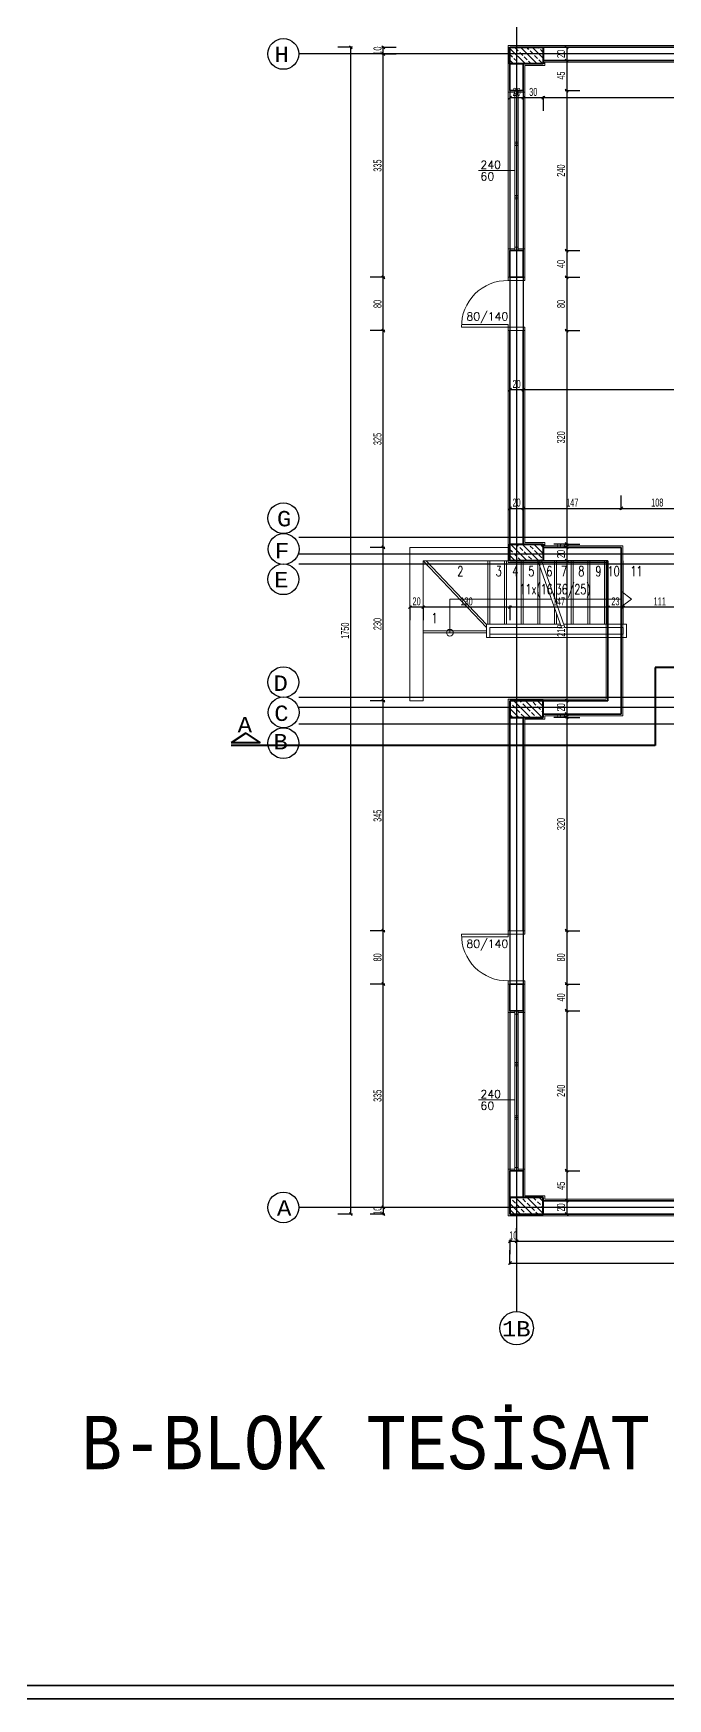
# Model space of a CAD drawing. Header units: inches. Extents: x -7543 to -822, y 102837 to 190349.
# Drawn here: x -830.6886 to -830.4982, y 102836.6651 to 102837.1646 of the extents above; entities that cross this region are included whole.
import ezdxf

# ---------------------------------------------------------------- set-up
doc = ezdxf.new("R2010")
doc.units = ezdxf.units.IN
doc.header["$MEASUREMENT"] = 0
for name, pattern in [('ACAD_ISO07W100', [3, 0, -3]), ('DASHDOTX2', [2, 1, -0.5, 0, -0.5]), ('DASHED', [19.049999999999997, 12.7, -6.35])]:
    doc.linetypes.add(name, pattern=pattern)
doc.layers.get('Defpoints').update_dxf_attribs({"lineweight": 25})
for name, color, linetype, lineweight in [('AKS', 1, 'Continuous', 25), ('ICOL', 55, 'Continuous', 25), ('KESİT', 7, 'Continuous', 40), ('KOLON', 2, 'Continuous', 40), ('SIVA', 150, 'Continuous', 15), ('TARAMA', 8, 'Continuous', 25), ('YAZI', 7, 'Continuous', 25)]:
    doc.layers.add(name, color=color, linetype=linetype, lineweight=lineweight)
for name, color, linetype, lineweight, true_color in [('DUVAR', 7, 'Continuous', 35, 0xfc4642), ('KAPI', 7, 'Continuous', 18, 0xffb360), ('MERDİVEN', 7, 'Continuous', 20, 0x16c244), ('PENCERE', 7, 'Continuous', 18, 0xffb360)]:
    doc.layers.add(name, color=color, linetype=linetype, lineweight=lineweight, true_color=true_color)
doc.styles.add('ISIM', font='monos.ttf', dxfattribs={"width": 1.1, "height": 200})
doc.styles.add('OLCU', font='tromand.shx', dxfattribs={"width": 0.6, "height": 12})
doc.styles.add('st1', font='romandtw.shx', dxfattribs={"width": 0.7, "height": 40})
doc.styles.add('TXTX', font='TXTX')

# ---------------------------------------------------------------- blocks, each defined once
blk = doc.blocks.new('D')
at = {"layer": 'ICOL'}
for p, q in [((2.828427124746668, 2.828427124748032), (-2.82842712474303, -2.828427124744394)), ((0, 3.000000000002046), (0, -25))]:
    blk.add_line(p, q, dxfattribs=at)
blk = doc.blocks.new('E')
at = {"layer": 'ICOL'}
for p, q in [((-2.828427124746668, -2.828427124748032), (2.82842712474303, 2.828427124744394)), ((0, -3.000000000002046), (0, 25))]:
    blk.add_line(p, q, dxfattribs=at)

msp = doc.modelspace()

# ---------------------------------------------------------------- linework, layer by layer
at = {"layer": 'AKS', "linetype": 'DASHDOTX2', "ltscale": 10}
for p, q in [((-830.5435619942433, 102837.1999318123), (-830.5435619942433, 102836.7812398905)), ((-830.2855552488192, 102837.1584307916), (-830.6089222145272, 102837.1584307916)), ((-830.2855552488192, 102837.0134307916), (-830.6089222145272, 102837.0134307916)), ((-830.6099441699178, 102837.0069219134), (-830.609952430245, 102837.0069219134)), ((-830.2855552488192, 102837.0084307916), (-830.6089222145272, 102837.0084307916)), ((-830.2855552488192, 102837.0054307916), (-830.6089222145272, 102837.0054307916)), ((-830.2855552488192, 102836.9654307916), (-830.6089222145272, 102836.9654307916)), ((-830.2855552488192, 102836.9624307916), (-830.6089222145272, 102836.9624307916)), ((-830.2855552488192, 102836.9574307916), (-830.6089222145272, 102836.9574307916)), ((-830.2855552488192, 102836.8124307916), (-830.6089222145272, 102836.8124307916))]:
    msp.add_line(p, q, dxfattribs=at)
at = {"layer": 'AKS', "color": 0}
for centre, radius in [((-830.6135422145272, 102837.1584307916), 0.004620000000000001), ((-830.6135422145272, 102837.0191661472), 0.004620000000000001), ((-830.6134576297511, 102837.0099219134), 0.004620000000000001), ((-830.6135422145272, 102837.0008584121), 0.004620000000000001), ((-830.6135422145272, 102836.970003171), 0.004620000000000001), ((-830.6134576297511, 102836.9609396697), 0.004620000000000001), ((-830.6135422145272, 102836.9516954359), 0.004620000000000001), ((-830.6135422145272, 102836.8124307916), 0.004620000000000001), ((-830.5435619976647, 102836.7762198905), 0.005019999999999997)]:
    msp.add_circle(centre, radius, dxfattribs=at)
at = {"layer": 'Defpoints', "color": 6}
for p, q in [((-830.3330619942433, 102837.1604307916), (-830.5455619942433, 102837.1604307916)), ((-830.5455619942433, 102837.1604307916), (-830.5455619942431, 102837.0064307916)), ((-830.5455619942431, 102837.0064307916), (-830.5161619942432, 102837.0064307916)), ((-830.5161619942432, 102837.0064307916), (-830.5161619942432, 102836.9644307916)), ((-830.5161619942432, 102836.9644307916), (-830.5455619942433, 102836.9644307916)), ((-830.5455619942433, 102836.9644307916), (-830.5455619942433, 102836.8104307916)), ((-830.5455619942433, 102836.8104307916), (-830.3330619942433, 102836.8104307916))]:
    msp.add_line(p, q, dxfattribs=at)
at = {"layer": 'Defpoints', "color": 3}
for p, q in [((-830.5355619942433, 102837.1554307916), (-830.5415619942432, 102837.1554307916)), ((-830.5415619942432, 102837.1554307916), (-830.5415619942432, 102837.0114307916)), ((-830.4245619942433, 102837.1564307916), (-830.5355619942433, 102837.1564307916)), ((-830.5355619942433, 102837.1564307916), (-830.5355619942433, 102837.1554307916)), ((-830.5415619942432, 102837.0114307916), (-830.5355619942433, 102837.0114307916)), ((-830.5355619942433, 102837.0114307916), (-830.5355619942433, 102837.0104307916)), ((-830.5355619942433, 102837.0104307916), (-830.5121619942432, 102837.0104307916)), ((-830.5121619942432, 102837.0104307916), (-830.5121619942432, 102836.9604307916)), ((-830.5121619942432, 102836.9604307916), (-830.5355619942433, 102836.9604307916)), ((-830.5355619942433, 102836.9604307916), (-830.5355619942433, 102836.9594307916)), ((-830.5355619942433, 102836.9594307916), (-830.5415619942432, 102836.9594307916)), ((-830.5415619942432, 102836.9594307916), (-830.5415619942431, 102836.8154307916)), ((-830.5415619942431, 102836.8154307916), (-830.5355619942433, 102836.8154307916)), ((-830.5355619942433, 102836.8154307916), (-830.5355619942433, 102836.8144307916)), ((-830.5355619942433, 102836.8144307916), (-830.4245619942433, 102836.8144307916))]:
    msp.add_line(p, q, dxfattribs=at)
at = {"layer": 'DUVAR'}
for p, q in [((-830.5355619942433, 102837.1604307916), (-830.4245619942433, 102837.1604307916)), ((-830.5455619942433, 102837.1474307916), (-830.5455619942433, 102837.1554307916)), ((-830.5415619942432, 102837.1474307916), (-830.5415619942432, 102837.1554307916)), ((-830.5355619942433, 102837.1564307916), (-830.4245619942433, 102837.1564307916)), ((-830.5415619942432, 102837.1474307916), (-830.5455619942433, 102837.1474307916)), ((-830.5455619942433, 102837.0914307916), (-830.5455619942433, 102837.0994307916)), ((-830.5415619942432, 102837.0994307916), (-830.5455619942433, 102837.0994307916)), ((-830.5415619942432, 102837.0914307916), (-830.5415619942432, 102837.0994307916)), ((-830.5415619942432, 102837.0914307916), (-830.5455619942433, 102837.0914307916)), ((-830.5455619942433, 102837.0114307916), (-830.5455619942433, 102837.0754307916)), ((-830.5415619942432, 102837.0114307916), (-830.5415619942432, 102837.0754307916)), ((-830.5121619942432, 102837.0104307916), (-830.5355619942433, 102837.0104307916)), ((-830.5121619942432, 102837.0104307916), (-830.5121619942432, 102836.9604307916)), ((-830.5161619942432, 102837.0064307916), (-830.5355619942433, 102837.0064307916)), ((-830.5161619942432, 102837.0064307916), (-830.5161619942432, 102836.9644307916)), ((-830.5161619942432, 102836.9644307916), (-830.5355619942433, 102836.9644307916)), ((-830.5121619942432, 102836.9604307916), (-830.5355619942433, 102836.9604307916)), ((-830.5455619942433, 102836.8954307916), (-830.5455619942433, 102836.9594307916)), ((-830.5415619942432, 102836.8954307916), (-830.5415619942432, 102836.9594307916)), ((-830.5455619942433, 102836.8714307916), (-830.5455619942433, 102836.8794307916)), ((-830.5415619942432, 102836.8794307916), (-830.5455619942433, 102836.8794307916)), ((-830.5415619942432, 102836.8714307916), (-830.5415619942432, 102836.8794307916)), ((-830.5415619942432, 102836.8714307916), (-830.5455619942433, 102836.8714307916)), ((-830.5415619942432, 102836.8234307916), (-830.5455619942433, 102836.8234307916)), ((-830.5455619942433, 102836.8234307916), (-830.5455619942433, 102836.8154307916)), ((-830.5415619942432, 102836.8234307916), (-830.5415619942432, 102836.8154307916)), ((-830.4245619942433, 102836.8144307916), (-830.5355619942433, 102836.8144307916)), ((-830.4245619942433, 102836.8104307916), (-830.5355619942433, 102836.8104307916)), ((-837.6010654306261, 102836.6690845899), (-821.9935550628708, 102836.6690845899)), ((-837.605065430626, 102836.6650845899), (-821.9895550628707, 102836.6650845899))]:
    msp.add_line(p, q, dxfattribs=at)
at = {"layer": 'ICOL'}
for p, q in [((-830.5932958069496, 102836.8105867916), (-830.5932958069496, 102837.1602747916)), ((-830.5835560643038, 102837.1605867916), (-830.5835560643038, 102837.1607427916)), ((-830.5835560643038, 102837.1584307916), (-830.5835560643038, 102837.1604307916)), ((-830.5285124623271, 102837.1602747916), (-830.5285124623271, 102837.1565867916)), ((-830.5835560643038, 102837.1582747916), (-830.5835560643038, 102837.1581187916)), ((-830.5835560643038, 102837.0915867916), (-830.5835560643038, 102837.1582747916)), ((-830.5285124623271, 102837.1562747916), (-830.5285124623271, 102837.1475867916)), ((-830.5417179942433, 102837.1452874482), (-830.5454059942433, 102837.1452874482)), ((-830.5357179942433, 102837.1452874482), (-830.5414059942433, 102837.1452874482)), ((-830.4247179942433, 102837.1452874482), (-830.5354059942433, 102837.1452874482)), ((-830.5285124623271, 102837.1472747916), (-830.5285124623271, 102837.0995867916)), ((-830.5285124623271, 102837.0992747916), (-830.5285124623271, 102837.0915867916)), ((-830.5835560643038, 102837.0755867916), (-830.5835560643038, 102837.0912747916)), ((-830.5285124623271, 102837.0912747916), (-830.5285124623271, 102837.0755867916)), ((-830.5835560643038, 102837.0105867916), (-830.5835560643038, 102837.0752747916)), ((-830.5285124623271, 102837.0752747916), (-830.5285124623271, 102837.0115867916)), ((-830.5417179942433, 102837.0576894265), (-830.5454059942433, 102837.0576894265)), ((-830.3372179942432, 102837.0576894265), (-830.5414059942433, 102837.0576894265)), ((-830.5454059942433, 102837.0221144528), (-830.5417179942433, 102837.0221144528)), ((-830.5414059942433, 102837.0221144528), (-830.5123179942433, 102837.0221144528)), ((-830.5120059942433, 102837.0221144528), (-830.4907179942433, 102837.0221144528)), ((-830.5835560643038, 102836.9645867916), (-830.5835560643038, 102837.0102747916)), ((-830.5285124623271, 102837.0115867916), (-830.5285124623271, 102837.0117427916)), ((-830.5285124623271, 102837.0114307916), (-830.5285124623271, 102837.0104307916)), ((-830.5285124623271, 102837.0102747916), (-830.5285124623271, 102837.0065867916)), ((-830.5285124623271, 102837.0102747916), (-830.5285124623271, 102837.0101187916)), ((-830.5285124623271, 102837.0062747916), (-830.5285124623271, 102836.9645867916)), ((-830.5717179942433, 102836.992493137), (-830.5754059942433, 102836.992493137)), ((-830.5457179942433, 102836.992493137), (-830.5714059942433, 102836.992493137)), ((-830.5163179942433, 102836.992493137), (-830.5454059942433, 102836.992493137)), ((-830.5118179942433, 102836.992493137), (-830.5160059942433, 102836.992493137)), ((-830.4897179942432, 102836.992493137), (-830.5115059942433, 102836.992493137)), ((-830.5835560643038, 102836.8955867916), (-830.5835560643038, 102836.9642747916)), ((-830.5285124623271, 102836.9642747916), (-830.5285124623271, 102836.9605867916)), ((-830.5285124623271, 102836.9605867916), (-830.5285124623271, 102836.9607427916)), ((-830.5285124623271, 102836.9604307916), (-830.5285124623271, 102836.9594307916)), ((-830.5285124623271, 102836.9592747916), (-830.5285124623271, 102836.8955867916)), ((-830.5285124623271, 102836.9592747916), (-830.5285124623271, 102836.9591187916)), ((-830.5835560643038, 102836.8795867916), (-830.5835560643038, 102836.8952747916)), ((-830.5285124623271, 102836.8952747916), (-830.5285124623271, 102836.8795867916)), ((-830.5835560643038, 102836.8125867916), (-830.5835560643038, 102836.8792747916)), ((-830.5285124623271, 102836.8792747916), (-830.5285124623271, 102836.8715867916)), ((-830.5285124623271, 102836.8712747916), (-830.5285124623271, 102836.8235867916)), ((-830.5285124623271, 102836.8232747916), (-830.5285124623271, 102836.8145867916)), ((-830.5835560643038, 102836.8125867916), (-830.5835560643038, 102836.8127427916)), ((-830.5835560643038, 102836.8124307916), (-830.5835560643038, 102836.8104307916)), ((-830.5285124623271, 102836.8142747916), (-830.5285124623271, 102836.8105867916)), ((-830.5835560643038, 102836.8102747916), (-830.5835560643038, 102836.8101187916)), ((-830.5457179942433, 102836.8022896302), (-830.5458739942433, 102836.8022896302)), ((-830.5455619942433, 102836.8022896302), (-830.5435619942433, 102836.8022896302)), ((-830.5434059942434, 102836.8022896302), (-830.3352179942433, 102836.8022896302)), ((-830.5434059942434, 102836.8022896302), (-830.5432499942433, 102836.8022896302)), ((-830.5454059942433, 102836.7957410143), (-830.3332179942433, 102836.7957410143))]:
    msp.add_line(p, q, dxfattribs=at)
at = {"layer": 'KAPI'}
for p, q in [((-830.5460619942432, 102837.0904307916), (-830.5460619942432, 102837.0914307916)), ((-830.5410619942433, 102837.0914307916), (-830.5460619942432, 102837.0914307916)), ((-830.5460619942432, 102837.0904307916), (-830.5410619942433, 102837.0904307916)), ((-830.5410619942433, 102837.0914307916), (-830.5410619942433, 102837.0904307916)), ((-830.5460619942432, 102837.0772307916), (-830.5600619942433, 102837.0772307916)), ((-830.5460619942432, 102837.0764307916), (-830.5600619942433, 102837.0764307916)), ((-830.5460619942432, 102837.0772307916), (-830.5460619942432, 102837.0764307916)), ((-830.5410619942433, 102837.0764307916), (-830.5460619942432, 102837.0764307916)), ((-830.5460619942432, 102837.0754307916), (-830.5460619942432, 102837.0764307916)), ((-830.5410619942433, 102837.0754307916), (-830.5460619942432, 102837.0754307916)), ((-830.5410619942433, 102837.0754307916), (-830.5410619942433, 102837.0764307916)), ((-830.5460619942432, 102836.8954307916), (-830.5460619942432, 102836.8944307916)), ((-830.5410619942433, 102836.8954307916), (-830.5460619942432, 102836.8954307916)), ((-830.5410619942433, 102836.8954307916), (-830.5410619942433, 102836.8944307916)), ((-830.5460619942432, 102836.8944307916), (-830.5600619942433, 102836.8944307916)), ((-830.5460619942432, 102836.8936307916), (-830.5600619942433, 102836.8936307916)), ((-830.5410619942433, 102836.8944307916), (-830.5460619942432, 102836.8944307916)), ((-830.5460619942432, 102836.8936307916), (-830.5460619942432, 102836.8944307916)), ((-830.5460619942432, 102836.8804307916), (-830.5410619942433, 102836.8804307916)), ((-830.5460619942432, 102836.8804307916), (-830.5460619942432, 102836.8794307916)), ((-830.5410619942433, 102836.8794307916), (-830.5410619942433, 102836.8804307916)), ((-830.5410619942433, 102836.8794307916), (-830.5460619942432, 102836.8794307916))]:
    msp.add_line(p, q, dxfattribs=at)
for centre, start, end in [((-830.5464619942433, 102837.0768307916), 88.31531567871036, 181.6846843657614), ((-830.5464619942433, 102836.8940307916), 178.3153156342386, 271.6846843212896)]:
    msp.add_arc(centre, 0.01360588108135596, start, end, dxfattribs=at)
at = {"layer": 'KESİT', "linetype": 'DASHED'}
for p, q in [((-830.2878246852522, 102836.9744292097), (-830.5020295767569, 102836.9744292097)), ((-830.5020295767569, 102836.9744292097), (-830.5020295767569, 102836.9509768006)), ((-830.5020295767569, 102836.9509768006), (-830.6291882086261, 102836.9509768006))]:
    msp.add_line(p, q, dxfattribs=at)
at = {"layer": 'KESİT'}
for p, q in [((-830.6248210488313, 102836.9546559435), (-830.6291639583742, 102836.9517727222)), ((-830.6204781392885, 102836.9517727222), (-830.6291639583742, 102836.9517727222)), ((-830.6248210488313, 102836.9546559435), (-830.6204781392885, 102836.9517727222))]:
    msp.add_line(p, q, dxfattribs=at)
at = {"layer": 'KOLON'}
for p, q in [((-830.5455619942433, 102837.1554307916), (-830.5455619942433, 102837.1604307916)), ((-830.5455619942433, 102837.1604307916), (-830.5355619942433, 102837.1604307916)), ((-830.5355619942433, 102837.1604307916), (-830.5355619942433, 102837.1554307916)), ((-830.5355619942433, 102837.1554307916), (-830.5455619942433, 102837.1554307916)), ((-830.5455619942433, 102837.0064307916), (-830.5455619942433, 102837.0114307916)), ((-830.5455619942433, 102837.0114307916), (-830.5355619942433, 102837.0114307916)), ((-830.5355619942433, 102837.0114307916), (-830.5355619942433, 102837.0064307916)), ((-830.5355619942433, 102837.0064307916), (-830.5455619942433, 102837.0064307916)), ((-830.5455619942433, 102836.9644307916), (-830.5455619942433, 102836.9594307916)), ((-830.5355619942433, 102836.9644307916), (-830.5455619942433, 102836.9644307916)), ((-830.5355619942433, 102836.9594307916), (-830.5355619942433, 102836.9644307916)), ((-830.5455619942433, 102836.9594307916), (-830.5355619942433, 102836.9594307916)), ((-830.5455619942433, 102836.8154307916), (-830.5455619942433, 102836.8104307916)), ((-830.5355619942433, 102836.8154307916), (-830.5455619942433, 102836.8154307916)), ((-830.5355619942433, 102836.8104307916), (-830.5355619942433, 102836.8154307916)), ((-830.5455619942433, 102836.8104307916), (-830.5355619942433, 102836.8104307916))]:
    msp.add_line(p, q, dxfattribs=at)
at = {"layer": 'MERDİVEN'}
for p, q in [((-830.5755619942433, 102837.0104307916), (-830.5755619942432, 102836.9644307916)), ((-830.5455619942433, 102837.0104307916), (-830.5755619942433, 102837.0104307916)), ((-830.5715619942433, 102837.0064307916), (-830.5715619942432, 102836.9644307916)), ((-830.5455619942433, 102837.0064307916), (-830.5715619942433, 102837.0064307916)), ((-830.5525619942433, 102836.9864307916), (-830.5715619942433, 102837.0064307916)), ((-830.5521619942433, 102837.0064307916), (-830.5521619942433, 102836.9874307916)), ((-830.5471619942433, 102837.0064307916), (-830.5471619942433, 102836.9874307916)), ((-830.5421619942433, 102837.0064307916), (-830.5421619942433, 102836.9874307916)), ((-830.5371619942433, 102837.0064307916), (-830.5371619942433, 102836.9874307916)), ((-830.5301232758134, 102836.9864307916), (-830.5371619942433, 102837.0064307916)), ((-830.5290631537011, 102836.9864307916), (-830.5362187066838, 102837.0067627684)), ((-830.5121619942433, 102836.9874307916), (-830.5121619942432, 102837.0064307916)), ((-830.5635619942433, 102836.9949307916), (-830.5635619942433, 102836.9848307916)), ((-830.5635619942433, 102836.9949307916), (-830.5331147311462, 102836.9949307916)), ((-830.5321619942433, 102836.9874307916), (-830.5321619942433, 102836.9922236598)), ((-830.5304752117349, 102836.9874307916), (-830.5525619942433, 102836.9874307916)), ((-830.5525619942433, 102836.9874307916), (-830.5525619942433, 102836.9834307916)), ((-830.5301232758134, 102836.9864307916), (-830.5515619942432, 102836.9864307916)), ((-830.5515619942432, 102836.9864307916), (-830.5515619942432, 102836.9834307916)), ((-830.5525619942433, 102836.9848307916), (-830.5715619942433, 102836.9848307916)), ((-830.5515619942432, 102836.9834307916), (-830.5525619942433, 102836.9834307916)), ((-830.5715619942432, 102836.9644307916), (-830.5755619942432, 102836.9644307916))]:
    msp.add_line(p, q, dxfattribs=at)
at = {"layer": 'MERDİVEN', "linetype": 'ACAD_ISO07W100'}
for p, q in [((-830.5525619942433, 102836.9873019356), (-830.5707344073899, 102837.0064307916)), ((-830.5515619942433, 102837.0064307916), (-830.5515619942432, 102836.9874307916)), ((-830.5465619942433, 102837.0064307916), (-830.5465619942433, 102836.9874307916)), ((-830.5415619942434, 102837.0064307916), (-830.5415619942432, 102836.9874307916)), ((-830.5365619942434, 102837.0064307916), (-830.5365619942432, 102836.9874307916)), ((-830.5321619942433, 102836.9952359187), (-830.5321619942433, 102837.0064307916)), ((-830.5315619942432, 102836.9935310629), (-830.5315619942432, 102837.0064307916)), ((-830.5271619942433, 102836.9874307916), (-830.5271619942432, 102837.0064307916)), ((-830.5265619942433, 102836.9874307916), (-830.5265619942433, 102837.0064307916)), ((-830.5221619942433, 102836.9874307916), (-830.5221619942432, 102837.0064307916)), ((-830.5215619942433, 102836.9874307916), (-830.5215619942433, 102837.0064307916)), ((-830.5171619942432, 102836.9874307916), (-830.5171619942432, 102837.0064307916)), ((-830.5165619942433, 102836.9874307916), (-830.5165619942433, 102837.0064307916)), ((-830.5115619942433, 102836.9874307916), (-830.5115619942433, 102837.0064307916)), ((-830.5091098862572, 102836.9949307916), (-830.5121619942432, 102836.9972780899)), ((-830.5091098862572, 102836.9949307916), (-830.5121619942432, 102836.9972780899)), ((-830.5320546090338, 102836.9949307916), (-830.5121619942433, 102836.9949307916)), ((-830.5315619942432, 102836.9874307916), (-830.5315619942432, 102836.990518804)), ((-830.5091098862572, 102836.9949307916), (-830.5121619942433, 102836.9925834933)), ((-830.5091098862572, 102836.9949307916), (-830.5121619942433, 102836.9925834933)), ((-830.5525619942433, 102836.9854307916), (-830.5715619942433, 102836.9854307916)), ((-830.5105619942433, 102836.9874307916), (-830.5294150896227, 102836.9874307916)), ((-830.5115619942433, 102836.9864307916), (-830.5290631537011, 102836.9864307916)), ((-830.5115619942433, 102836.9864307916), (-830.5115619942433, 102836.9844307916)), ((-830.5105619942433, 102836.9874307916), (-830.5105619942433, 102836.9834307916)), ((-830.5115619942433, 102836.9844307916), (-830.5515619942432, 102836.9844307916)), ((-830.5105619942433, 102836.9834307916), (-830.5515619942432, 102836.9834307916))]:
    msp.add_line(p, q, dxfattribs=at)
at = {"layer": 'MERDİVEN'}
msp.add_circle((-830.5635619942433, 102836.9848307916), 0.001, dxfattribs=at)
at = {"layer": 'PENCERE'}
for p, q in [((-830.5460619942432, 102837.1469307916), (-830.5460619942432, 102837.0999307916)), ((-830.5440619942433, 102837.0994307916), (-830.5440619942433, 102837.1474307916)), ((-830.5430619942433, 102837.1464307916), (-830.5440619942433, 102837.1464307916)), ((-830.5435619942433, 102837.1319307916), (-830.5435619942433, 102837.1464307916)), ((-830.5430619942433, 102837.0994307916), (-830.5430619942433, 102837.1474307916)), ((-830.5410619942433, 102837.0999307916), (-830.5410619942433, 102837.1469307916)), ((-830.5430619942433, 102837.1319307916), (-830.5440619942433, 102837.1319307916)), ((-830.5430619942433, 102837.1314307916), (-830.5440619942433, 102837.1314307916)), ((-830.5430619942433, 102837.1309307916), (-830.5440619942433, 102837.1309307916)), ((-830.5435619942433, 102837.1159307916), (-830.5435619942433, 102837.1309307916)), ((-830.5440619942433, 102837.1234307916), (-830.5549786425529, 102837.1234307916)), ((-830.5430619942433, 102837.1159307916), (-830.5440619942433, 102837.1159307916)), ((-830.5430619942433, 102837.1154307916), (-830.5440619942433, 102837.1154307916)), ((-830.5430619942433, 102837.1149307916), (-830.5440619942433, 102837.1149307916)), ((-830.5435619942433, 102837.1004307916), (-830.5435619942433, 102837.1149307916)), ((-830.5430619942433, 102837.1004307916), (-830.5440619942433, 102837.1004307916)), ((-830.5460619942432, 102836.8239307916), (-830.5460619942432, 102836.8709307916)), ((-830.5440619942433, 102836.8714307916), (-830.5440619942433, 102836.8234307916)), ((-830.5430619942433, 102836.8704307916), (-830.5440619942433, 102836.8704307916)), ((-830.5435619942433, 102836.8704307916), (-830.5435619942433, 102836.8559307916)), ((-830.5430619942433, 102836.8714307916), (-830.5430619942433, 102836.8234307916)), ((-830.5410619942433, 102836.8709307916), (-830.5410619942433, 102836.8239307916)), ((-830.5430619942433, 102836.8559307916), (-830.5440619942433, 102836.8559307916)), ((-830.5430619942433, 102836.8554307916), (-830.5440619942433, 102836.8554307916)), ((-830.5430619942433, 102836.8549307916), (-830.5440619942433, 102836.8549307916)), ((-830.5435619942433, 102836.8549307916), (-830.5435619942433, 102836.8399307916)), ((-830.5440619942433, 102836.8446807916), (-830.5549786425529, 102836.8446807916)), ((-830.5430619942433, 102836.8399307916), (-830.5440619942433, 102836.8399307916)), ((-830.5430619942433, 102836.8394307916), (-830.5440619942433, 102836.8394307916)), ((-830.5430619942433, 102836.8389307916), (-830.5440619942433, 102836.8389307916)), ((-830.5435619942433, 102836.8389307916), (-830.5435619942433, 102836.8244307916)), ((-830.5430619942433, 102836.8244307916), (-830.5440619942433, 102836.8244307916))]:
    msp.add_line(p, q, dxfattribs=at)
at = {"layer": 'SIVA'}
for p, q in [((-830.5460619942432, 102837.1609307916), (-830.3325619942433, 102837.1609307916)), ((-830.5460619942432, 102837.1609307916), (-830.5460619942432, 102837.1469307916)), ((-830.5350619942433, 102837.1559307916), (-830.4250619942433, 102837.1559307916)), ((-830.5350619942433, 102837.1559307916), (-830.5350619942433, 102837.1549307916)), ((-830.5410619942434, 102837.1549307916), (-830.5350619942433, 102837.1549307916)), ((-830.5410619942434, 102837.1469307916), (-830.5410619942434, 102837.1549307916)), ((-830.5440619942433, 102837.1469307916), (-830.5460619942432, 102837.1469307916)), ((-830.5410619942434, 102837.1469307916), (-830.5430619942433, 102837.1469307916)), ((-830.5460619942432, 102837.0999307916), (-830.5460619942432, 102837.0914307916)), ((-830.5440619942433, 102837.0999307916), (-830.5460619942432, 102837.0999307916)), ((-830.5410619942433, 102837.0999307916), (-830.5430619942433, 102837.0999307916)), ((-830.5410619942433, 102837.0914307916), (-830.5410619942433, 102837.0999307916)), ((-830.5455619942433, 102837.0914307916), (-830.5460619942432, 102837.0914307916)), ((-830.5410619942433, 102837.0914307916), (-830.5415619942432, 102837.0914307916)), ((-830.5460619942432, 102837.0754307916), (-830.5460619942432, 102837.0059307916)), ((-830.5455619942433, 102837.0754307916), (-830.5460619942432, 102837.0754307916)), ((-830.5415619942432, 102837.0754307916), (-830.5410619942433, 102837.0754307916)), ((-830.5410619942433, 102837.0119307916), (-830.5410619942433, 102837.0754307916)), ((-830.5410619942434, 102837.0119307916), (-830.5350619942433, 102837.0119307916)), ((-830.5350619942433, 102837.0119307916), (-830.5350619942433, 102837.0109307916)), ((-830.5350619942433, 102837.0109307916), (-830.5116619942432, 102837.0109307916)), ((-830.5116619942432, 102837.0109307916), (-830.5116619942432, 102836.9599307916)), ((-830.5460619942432, 102837.0059307916), (-830.5350619942433, 102837.0059307916)), ((-830.5166619942432, 102837.0059307916), (-830.5360619942433, 102837.0059307916)), ((-830.5166619942432, 102837.0059307916), (-830.5166619942432, 102836.9649307916)), ((-830.5460619942432, 102836.8954307916), (-830.5460619942432, 102836.9649307916)), ((-830.5460619942432, 102836.9649307916), (-830.5350619942433, 102836.9649307916)), ((-830.5166619942432, 102836.9649307916), (-830.5360619942433, 102836.9649307916)), ((-830.5410619942433, 102836.8954307916), (-830.5410619942433, 102836.9589307916)), ((-830.5410619942433, 102836.9589307916), (-830.5350619942433, 102836.9589307916)), ((-830.5350619942433, 102836.9599307916), (-830.5350619942433, 102836.9589307916)), ((-830.5350619942433, 102836.9599307916), (-830.5116619942432, 102836.9599307916)), ((-830.5455619942433, 102836.8954307916), (-830.5460619942432, 102836.8954307916)), ((-830.5410619942433, 102836.8954307916), (-830.5415619942432, 102836.8954307916)), ((-830.5455619942433, 102836.8794307916), (-830.5460619942432, 102836.8794307916)), ((-830.5460619942432, 102836.8099307916), (-830.5460619942432, 102836.8794307916)), ((-830.5415619942432, 102836.8794307916), (-830.5410619942433, 102836.8794307916)), ((-830.5410619942434, 102836.8159307916), (-830.5410619942434, 102836.8794307916)), ((-830.5440619942433, 102836.8709307916), (-830.5460619942432, 102836.8709307916)), ((-830.5410619942433, 102836.8709307916), (-830.5430619942433, 102836.8709307916)), ((-830.5440619942433, 102836.8239307916), (-830.5460619942432, 102836.8239307916)), ((-830.5410619942434, 102836.8239307916), (-830.5430619942433, 102836.8239307916)), ((-830.5410619942434, 102836.8159307916), (-830.5350619942433, 102836.8159307916)), ((-830.5350619942433, 102836.8149307916), (-830.5350619942433, 102836.8159307916)), ((-830.4250619942433, 102836.8149307916), (-830.5350619942433, 102836.8149307916)), ((-830.3325619942433, 102836.8099307916), (-830.5460619942432, 102836.8099307916))]:
    msp.add_line(p, q, dxfattribs=at)
at = {"layer": 'TARAMA'}
for p, q in [((-830.5455619942433, 102837.1600516551), (-830.5409411307365, 102837.1554307916)), ((-830.5439408026527, 102837.1601982304), (-830.5430569191763, 102837.159314347)), ((-830.5424055968306, 102837.1604307916), (-830.5374055968306, 102837.1554307916)), ((-830.5406378298746, 102837.1604307916), (-830.5399633270085, 102837.1597562887)), ((-830.5388700629246, 102837.1604307916), (-830.5355619942433, 102837.1571227229)), ((-830.5371022959687, 102837.1604307916), (-830.5368697348408, 102837.1601982304)), ((-830.5455619942433, 102837.1582838881), (-830.5448246861292, 102837.15754658)), ((-830.5455619942433, 102837.1565161212), (-830.5444766646425, 102837.1554307916)), ((-830.544382744391, 102837.1571046383), (-830.5434988609145, 102837.1562207548)), ((-830.5430569191763, 102837.1557788131), (-830.5427088976866, 102837.1554307916)), ((-830.542614977438, 102837.1588724052), (-830.5417310939615, 102837.1579885218)), ((-830.5412891522233, 102837.15754658), (-830.5404052687468, 102837.1566626965)), ((-830.5399633270085, 102837.1562207548), (-830.5391733637806, 102837.1554307916)), ((-830.5395213852703, 102837.159314347), (-830.5386375017938, 102837.1584304635)), ((-830.5381955600556, 102837.1579885218), (-830.5373116765791, 102837.1571046383)), ((-830.5368697348408, 102837.1566626965), (-830.5359858513643, 102837.1557788131)), ((-830.5364277931026, 102837.1597562887), (-830.5355619942433, 102837.1588904899)), ((-830.5454335547855, 102837.0114307916), (-830.5404335547855, 102837.0064307916)), ((-830.5436657878296, 102837.0114307916), (-830.5430569191763, 102837.0108219229)), ((-830.542614977438, 102837.0103799812), (-830.5417310939615, 102837.0094960977)), ((-830.5418980208796, 102837.0114307916), (-830.5368980208796, 102837.0064307916)), ((-830.5401302539236, 102837.0114307916), (-830.5399633270085, 102837.0112638647)), ((-830.5395213852703, 102837.0108219229), (-830.5386375017938, 102837.0099380395)), ((-830.5383624869737, 102837.0114307916), (-830.5355619942433, 102837.0086302988)), ((-830.5364277931026, 102837.0112638647), (-830.5355619942433, 102837.0103980658)), ((-830.5455619942433, 102837.0097914641), (-830.5448246861292, 102837.009054156)), ((-830.5455619942433, 102837.0080236971), (-830.5439690886915, 102837.0064307916)), ((-830.544382744391, 102837.0086122142), (-830.5434988609145, 102837.0077283308)), ((-830.5430569191763, 102837.007286389), (-830.5422013217355, 102837.0064307916)), ((-830.5412891522233, 102837.009054156), (-830.5404052687468, 102837.0081702725)), ((-830.5399633270085, 102837.0077283308), (-830.539079443532, 102837.0068444473)), ((-830.5381955600556, 102837.0094960977), (-830.5373116765791, 102837.0086122142)), ((-830.5368697348408, 102837.0081702725), (-830.5359858513643, 102837.007286389)), ((-830.5455619942433, 102836.9638295233), (-830.5452666278675, 102836.9635341569)), ((-830.5455619942433, 102836.9620617563), (-830.5429310294694, 102836.9594307916)), ((-830.5448246861292, 102836.9630922152), (-830.5439408026527, 102836.9622083317)), ((-830.5443954955635, 102836.9644307916), (-830.5393954955634, 102836.9594307916)), ((-830.5434988609145, 102836.96176639), (-830.542614977438, 102836.9608825065)), ((-830.5426277286076, 102836.9644307916), (-830.5421730356998, 102836.9639760987)), ((-830.5421730356998, 102836.9604405648), (-830.5412891522233, 102836.9595566813)), ((-830.5417310939615, 102836.9635341569), (-830.540847210485, 102836.9626502735)), ((-830.5408599616576, 102836.9644307916), (-830.5358599616576, 102836.9594307916)), ((-830.5404052687468, 102836.9622083317), (-830.5395213852703, 102836.9613244482)), ((-830.5390921947017, 102836.9644307916), (-830.539079443532, 102836.9644180404)), ((-830.539079443532, 102836.9608825065), (-830.5381955600556, 102836.959998623)), ((-830.5386375017938, 102836.9639760987), (-830.5377536183173, 102836.9630922152)), ((-830.5373244277516, 102836.9644307916), (-830.5355619942433, 102836.9626683581)), ((-830.5373116765791, 102836.9626502735), (-830.5364277931026, 102836.96176639)), ((-830.5359858513643, 102836.9613244482), (-830.5355619942433, 102836.9609005911)), ((-830.5452666278675, 102836.959998623), (-830.5446987964194, 102836.9594307916)), ((-830.5377536183173, 102836.9595566813), (-830.5376277286075, 102836.9594307916)), ((-830.5438879196124, 102836.8154307916), (-830.5388879196125, 102836.8104307916)), ((-830.5403523857066, 102836.8154307916), (-830.5355619942433, 102836.8106404001)), ((-830.5385846187506, 102836.8154307916), (-830.5377536183173, 102836.8145997911)), ((-830.5368168518006, 102836.8154307916), (-830.5355619942433, 102836.814175934)), ((-830.5455619942433, 102836.8153370993), (-830.5452666278675, 102836.8150417329)), ((-830.5455619942433, 102836.8135693323), (-830.5424234535184, 102836.8104307916)), ((-830.5452666278675, 102836.811506199), (-830.544382744391, 102836.8106223155)), ((-830.5448246861292, 102836.8145997911), (-830.5439408026527, 102836.8137159077)), ((-830.5434988609145, 102836.8132739659), (-830.542614977438, 102836.8123900825)), ((-830.5421730356998, 102836.8119481407), (-830.5412891522233, 102836.8110642572)), ((-830.5417310939615, 102836.8150417329), (-830.540847210485, 102836.8141578494)), ((-830.540847210485, 102836.8106223155), (-830.5406556865624, 102836.8104307916)), ((-830.5404052687468, 102836.8137159077), (-830.5395213852703, 102836.8128320242)), ((-830.539079443532, 102836.8123900825), (-830.5381955600556, 102836.811506199)), ((-830.5377536183173, 102836.8110642572), (-830.5371201526566, 102836.8104307916)), ((-830.5373116765791, 102836.8141578494), (-830.5364277931026, 102836.8132739659)), ((-830.5359858513643, 102836.8128320242), (-830.5355619942433, 102836.8124081671))]:
    msp.add_line(p, q, dxfattribs=at)

# ---------------------------------------------------------------- block references
at = {"layer": 'ICOL'}
for name, p, xscale, yscale, zscale, rotation in [('E', (-830.5932958069496, 102837.1604307916), 0.000155999994603917, 0.000155999994603917, 0.000155999994603917, 90), ('E', (-830.5835560643038, 102837.1604307916), 0.000155999994603917, 0.000155999994603917, 0.000155999994603917, 270), ('D', (-830.5285124623271, 102837.1604307916), 0.000155999994603917, 0.000155999994603917, 0.000155999994603917, 90), ('E', (-830.5835560643038, 102837.1584307916), 0.000155999994603917, 0.000155999994603917, 0.000155999994603917, 90), ('D', (-830.5835560643038, 102837.1584307916), 0.000155999994603917, 0.000155999994603917, 0.000155999994603917, 90), ('D', (-830.5285124623271, 102837.1564307916), 0.000155999994603917, 0.000155999994603917, 0.000155999994603917, 90), ('E', (-830.5285124623271, 102837.1564307916), 0.000155999994603917, 0.000155999994603917, 0.000155999994603917, 270), ('E', (-830.5455619942433, 102837.1452874482), 0.0001559999999471984, 0.0001559999999471984, 0.0001559999999471984, 180), ('E', (-830.5415619942432, 102837.1452874482), 0.0001559999999471984, 0.0001559999999471984, 0.0001559999999471984, 180), ('E', (-830.5355619942433, 102837.1452874482), 0.0001559999999471984, 0.0001559999999471984, 0.0001559999999471984, 180), ('D', (-830.5285124623271, 102837.1474307916), 0.000155999994603917, 0.000155999994603917, 0.000155999994603917, 90), ('E', (-830.5285124623271, 102837.1474307916), 0.000155999994603917, 0.000155999994603917, 0.000155999994603917, 270), ('D', (-830.5285124623271, 102837.0994307916), 0.000155999994603917, 0.000155999994603917, 0.000155999994603917, 90), ('E', (-830.5285124623271, 102837.0994307916), 0.000155999994603917, 0.000155999994603917, 0.000155999994603917, 270), ('D', (-830.5835560643038, 102837.0914307916), 0.000155999994603917, 0.000155999994603917, 0.000155999994603917, 270), ('E', (-830.5835560643038, 102837.0914307916), 0.000155999994603917, 0.000155999994603917, 0.000155999994603917, 90), ('E', (-830.5285124623271, 102837.0914307916), 0.000155999994603917, 0.000155999994603917, 0.000155999994603917, 270), ('D', (-830.5285124623271, 102837.0914307916), 0.000155999994603917, 0.000155999994603917, 0.000155999994603917, 90), ('D', (-830.5835560643038, 102837.0754307916), 0.000155999994603917, 0.000155999994603917, 0.000155999994603917, 270), ('E', (-830.5835560643038, 102837.0754307916), 0.000155999994603917, 0.000155999994603917, 0.000155999994603917, 90), ('D', (-830.5285124623271, 102837.0754307916), 0.000155999994603917, 0.000155999994603917, 0.000155999994603917, 90), ('E', (-830.5285124623271, 102837.0754307916), 0.000155999994603917, 0.000155999994603917, 0.000155999994603917, 270), ('E', (-830.5455619942433, 102837.0576894265), 0.0001559999999471984, 0.0001559999999471984, 0.0001559999999471984, 180), ('E', (-830.5415619942432, 102837.0576894265), 0.0001559999999471984, 0.0001559999999471984, 0.0001559999999471984, 180), ('D', (-830.5455619942433, 102837.0221144528), 0.0001559999999471984, 0.0001559999999471984, 0.0001559999999471984, 180), ('D', (-830.5415619942432, 102837.0221144528), 0.0001559999999471984, 0.0001559999999471984, 0.0001559999999471984, 180), ('D', (-830.5121619942432, 102837.0221144528), 0.0001559999999471984, 0.0001559999999471984, 0.0001559999999471984, 180), ('D', (-830.5835560643038, 102837.0104307916), 0.000155999994603917, 0.000155999994603917, 0.000155999994603917, 270), ('E', (-830.5835560643038, 102837.0104307916), 0.000155999994603917, 0.000155999994603917, 0.000155999994603917, 90), ('D', (-830.5285124623271, 102837.0114307916), 0.000155999994603917, 0.000155999994603917, 0.000155999994603917, 270), ('E', (-830.5285124623271, 102837.0104307916), 0.000155999994603917, 0.000155999994603917, 0.000155999994603917, 90), ('E', (-830.5285124623271, 102837.0114307916), 0.000155999994603917, 0.000155999994603917, 0.000155999994603917, 270), ('D', (-830.5285124623271, 102837.0104307916), 0.000155999994603917, 0.000155999994603917, 0.000155999994603917, 90), ('D', (-830.5285124623271, 102837.0064307916), 0.000155999994603917, 0.000155999994603917, 0.000155999994603917, 90), ('E', (-830.5285124623271, 102837.0064307916), 0.000155999994603917, 0.000155999994603917, 0.000155999994603917, 270), ('E', (-830.5755619942433, 102836.992493137), 0.0001559999999471984, 0.0001559999999471984, 0.0001559999999471984, 180), ('E', (-830.5715619942433, 102836.992493137), 0.0001559999999471984, 0.0001559999999471984, 0.0001559999999471984, 180), ('E', (-830.5455619942433, 102836.992493137), 0.0001559999999471984, 0.0001559999999471984, 0.0001559999999471984, 180), ('E', (-830.5161619942432, 102836.992493137), 0.0001559999999471984, 0.0001559999999471984, 0.0001559999999471984, 180), ('E', (-830.5116619942432, 102836.992493137), 0.0001559999999471984, 0.0001559999999471984, 0.0001559999999471984, 180), ('D', (-830.5835560643038, 102836.9644307916), 0.000155999994603917, 0.000155999994603917, 0.000155999994603917, 270), ('E', (-830.5835560643038, 102836.9644307916), 0.000155999994603917, 0.000155999994603917, 0.000155999994603917, 90), ('D', (-830.5285124623271, 102836.9604307916), 0.000155999994603917, 0.000155999994603917, 0.000155999994603917, 270), ('D', (-830.5285124623271, 102836.9644307916), 0.000155999994603917, 0.000155999994603917, 0.000155999994603917, 90), ('E', (-830.5285124623271, 102836.9644307916), 0.000155999994603917, 0.000155999994603917, 0.000155999994603917, 270), ('E', (-830.5285124623271, 102836.9604307916), 0.000155999994603917, 0.000155999994603917, 0.000155999994603917, 270), ('E', (-830.5285124623271, 102836.9594307916), 0.000155999994603917, 0.000155999994603917, 0.000155999994603917, 90), ('D', (-830.5285124623271, 102836.9594307916), 0.000155999994603917, 0.000155999994603917, 0.000155999994603917, 90), ('D', (-830.5835560643038, 102836.8954307916), 0.000155999994603917, 0.000155999994603917, 0.000155999994603917, 270), ('E', (-830.5835560643038, 102836.8954307916), 0.000155999994603917, 0.000155999994603917, 0.000155999994603917, 90), ('D', (-830.5285124623271, 102836.8954307916), 0.000155999994603917, 0.000155999994603917, 0.000155999994603917, 90), ('E', (-830.5285124623271, 102836.8954307916), 0.000155999994603917, 0.000155999994603917, 0.000155999994603917, 270), ('D', (-830.5835560643038, 102836.8794307916), 0.000155999994603917, 0.000155999994603917, 0.000155999994603917, 270), ('E', (-830.5835560643038, 102836.8794307916), 0.000155999994603917, 0.000155999994603917, 0.000155999994603917, 90), ('D', (-830.5285124623271, 102836.8794307916), 0.000155999994603917, 0.000155999994603917, 0.000155999994603917, 90), ('E', (-830.5285124623271, 102836.8794307916), 0.000155999994603917, 0.000155999994603917, 0.000155999994603917, 270), ('E', (-830.5285124623271, 102836.8714307916), 0.000155999994603917, 0.000155999994603917, 0.000155999994603917, 270), ('D', (-830.5285124623271, 102836.8714307916), 0.000155999994603917, 0.000155999994603917, 0.000155999994603917, 90), ('D', (-830.5285124623271, 102836.8234307916), 0.000155999994603917, 0.000155999994603917, 0.000155999994603917, 90), ('E', (-830.5285124623271, 102836.8234307916), 0.000155999994603917, 0.000155999994603917, 0.000155999994603917, 270), ('D', (-830.5932958069496, 102836.8104307916), 0.000155999994603917, 0.000155999994603917, 0.000155999994603917, 270), ('D', (-830.5835560643038, 102836.8124307916), 0.000155999994603917, 0.000155999994603917, 0.000155999994603917, 270), ('D', (-830.5835560643038, 102836.8124307916), 0.000155999994603917, 0.000155999994603917, 0.000155999994603917, 270), ('E', (-830.5835560643038, 102836.8104307916), 0.000155999994603917, 0.000155999994603917, 0.000155999994603917, 90), ('E', (-830.5285124623271, 102836.8144307916), 0.000155999994603917, 0.000155999994603917, 0.000155999994603917, 270), ('D', (-830.5285124623271, 102836.8144307916), 0.000155999994603917, 0.000155999994603917, 0.000155999994603917, 90), ('E', (-830.5285124623271, 102836.8104307916), 0.000155999994603917, 0.000155999994603917, 0.000155999994603917, 270), ('D', (-830.5435619942433, 102836.8022896302), 0.0001559999999471984, 0.0001559999999471984, 0.0001559999999471984, 180), ('E', (-830.5435619942433, 102836.8022896302), 0.0001559999999471984, 0.0001559999999471984, 0.0001559999999471984, 180), ('D', (-830.5455619942433, 102836.7957410143), 0.0001559999999471984, 0.0001559999999471984, 0.0001559999999471984, 180)]:
    msp.add_blockref(name, p, dxfattribs=dict(at, xscale=xscale, yscale=yscale, zscale=zscale, rotation=rotation))
at = {"layer": 'ICOL', "xscale": 0.0001559999999471984, "yscale": 0.0001559999999471984, "zscale": 0.0001559999999471984}
for name, p in [('D', (-830.5415619942432, 102837.1452874482)), ('D', (-830.5355619942433, 102837.1452874482)), ('D', (-830.5415619942432, 102837.0576894265)), ('E', (-830.5415619942432, 102837.0221144528)), ('E', (-830.5121619942432, 102837.0221144528)), ('D', (-830.5715619942433, 102836.992493137)), ('D', (-830.5455619942433, 102836.992493137)), ('D', (-830.5161619942432, 102836.992493137)), ('D', (-830.5116619942432, 102836.992493137)), ('D', (-830.5455619942433, 102836.8022896302))]:
    msp.add_blockref(name, p, dxfattribs=at)

# ---------------------------------------------------------------- texts
at = {"layer": 'AKS', "style": 'ISIM', "width": 1.1}
for s, height, p in [('H', 0.004620000000000001, (-830.6161721570837, 102837.1559790176)), ('G', 0.004620000000000001, (-830.6154608831273, 102837.0167241382)), ('F', 0.004620000000000001, (-830.6160896471989, 102837.0071543828)), ('E', 0.004620000000000001, (-830.6163069244097, 102836.9984343294)), ('D', 0.004620000000000001, (-830.6165023213192, 102836.9673843106)), ('C', 0.004620000000000001, (-830.6162796500173, 102836.9583552316)), ('A', 0.004620000000000001, (-830.6272516506062, 102836.9549220039)), ('B', 0.004620000000000001, (-830.6165166066319, 102836.9498307543)), ('A', 0.004620000000000001, (-830.6154523508343, 102836.8099790176)), ('1B', 0.004619999999999998, (-830.5479716190706, 102836.7737388966))]:
    msp.add_text(s, height=height, dxfattribs=at).set_placement(p)
at = {"layer": 'ICOL', "char_height": 0.0024, "attachment_point": 5, "rotation": 90, "style": 'OLCU'}
for s, insert in [('\\A1;10', (-830.5852840643038, 102837.1594307916)), ('\\A1;20', (-830.5302404623271, 102837.1584307916)), ('\\A1;45', (-830.5302404623271, 102837.1519307916)), ('\\A1;335', (-830.5852840643038, 102837.1249307916)), ('\\A1;240', (-830.5302404623271, 102837.1234307916)), ('\\A1;40', (-830.5302404623271, 102837.0954307916)), ('\\A1;80', (-830.5852840643038, 102837.0834307916)), ('\\A1;80', (-830.5302404623271, 102837.0834307916)), ('\\A1;325', (-830.5852840643038, 102837.0429307916)), ('\\A1;320', (-830.5302404623271, 102837.0434307916)), ('\\A1;5', (-830.5302404623271, 102837.0109307916)), ('\\A1;20', (-830.5302404623271, 102837.0084307916)), ('\\A1;1750', (-830.5950238069496, 102836.9854307916)), ('\\A1;230', (-830.5852840643038, 102836.9874307916)), ('\\A1;210', (-830.5302404623271, 102836.9854307916)), ('\\A1;20', (-830.5302404623271, 102836.9624307916)), ('\\A1;5', (-830.5302404623271, 102836.9599307916)), ('\\A1;345', (-830.5852840643038, 102836.9299307916)), ('\\A1;320', (-830.5302404623271, 102836.9274307916)), ('\\A1;80', (-830.5852840643038, 102836.8874307916)), ('\\A1;80', (-830.5302404623271, 102836.8874307916)), ('\\A1;40', (-830.5302404623271, 102836.8754307916)), ('\\A1;335', (-830.5852840643038, 102836.8459307916)), ('\\A1;240', (-830.5302404623271, 102836.8474307916)), ('\\A1;45', (-830.5302404623271, 102836.8189307916)), ('\\A1;10', (-830.5852840643038, 102836.8114307916)), ('\\A1;20', (-830.5302404623271, 102836.8124307916))]:
    msp.add_mtext(s, dxfattribs=dict(at, insert=insert))
at = {"layer": 'ICOL', "char_height": 0.0024, "attachment_point": 5, "style": 'OLCU'}
for s, insert in [('\\A1;20', (-830.5435619942433, 102837.1470154482)), ('\\A1;30', (-830.5385619942433, 102837.1470154482)), ('\\A1;20', (-830.5435619942433, 102837.0594174265)), ('\\A1;20', (-830.5435619942433, 102837.0238424529)), ('\\A1;147', (-830.5268619942433, 102837.0238424529)), ('\\A1;108', (-830.5013619942433, 102837.0238424529)), ('\\A1;20', (-830.5735619942433, 102836.994221137)), ('\\A1;130', (-830.5585619942433, 102836.994221137)), ('\\A1;147', (-830.5308619942433, 102836.994221137)), ('\\A1;23', (-830.5139119942432, 102836.994221137)), ('\\A1;111', (-830.5006119942432, 102836.994221137)), ('\\A1;10', (-830.5445619942433, 102836.8040176302))]:
    msp.add_mtext(s, dxfattribs=dict(at, insert=insert))
at = {"layer": 'KAPI', "style": 'TXTX'}
for p in [(-830.5586128014893, 102837.0784801459), (-830.5586128014893, 102836.8903242944)]:
    msp.add_text('80/140', height=0.0024, dxfattribs=at).set_placement(p)
at = {"layer": 'PENCERE', "style": 'TXTX'}
for s, p in [('240', (-830.5544081201574, 102837.1240034016)), ('60', (-830.5544081201574, 102837.1204868549)), ('240', (-830.5544081201574, 102836.8452534016)), ('60', (-830.5544081201574, 102836.8417368549))]:
    msp.add_text(s, height=0.0024, dxfattribs=at).set_placement(p)
at = {"layer": 'YAZI'}
for s, height, style, width, p in [('2', 0.002999999999999999, 'st1', 0.7, (-830.5613685616719, 102837.0017657595)), ('3', 0.002999999999999999, 'st1', 0.7, (-830.5498195282648, 102837.0017657595)), ('4', 0.002999999999999999, 'st1', 0.7, (-830.5448191482487, 102837.0017657595)), ('5', 0.002999999999999999, 'st1', 0.7, (-830.5400563456719, 102837.0017657595)), ('6', 0.002999999999999999, 'st1', 0.7, (-830.5346536770076, 102837.0017657595)), ('7', 0.002999999999999999, 'st1', 0.7, (-830.5302270992718, 102837.0017657595)), ('8', 0.002999999999999999, 'st1', 0.7, (-830.5250649432437, 102837.0017657595)), ('9', 0.002999999999999999, 'st1', 0.7, (-830.5199110619844, 102837.0017657595)), ('10', 0.002999999999999999, 'st1', 0.7, (-830.5162384546163, 102837.0017657595)), ('11', 0.002999999999999999, 'st1', 0.7, (-830.5094194868572, 102837.0017657595)), ('11x(16.36/25)', 0.002999999999999999, 'st1', 0.7, (-830.5427075291424, 102836.9963715173)), ('1', 0.002999999999999999, 'st1', 0.7, (-830.5690946527428, 102836.9877294271)), ('B-BLOK TESİSAT KATI PLANI ÖLÇEK: 1/50', 0.016, 'ISIM', 0.9, (-830.6741735612452, 102836.7339126728, -0.002))]:
    msp.add_text(s, height=height, dxfattribs=dict(at, style=style, width=width)).set_placement(p)

doc.saveas('drawing.dxf')
